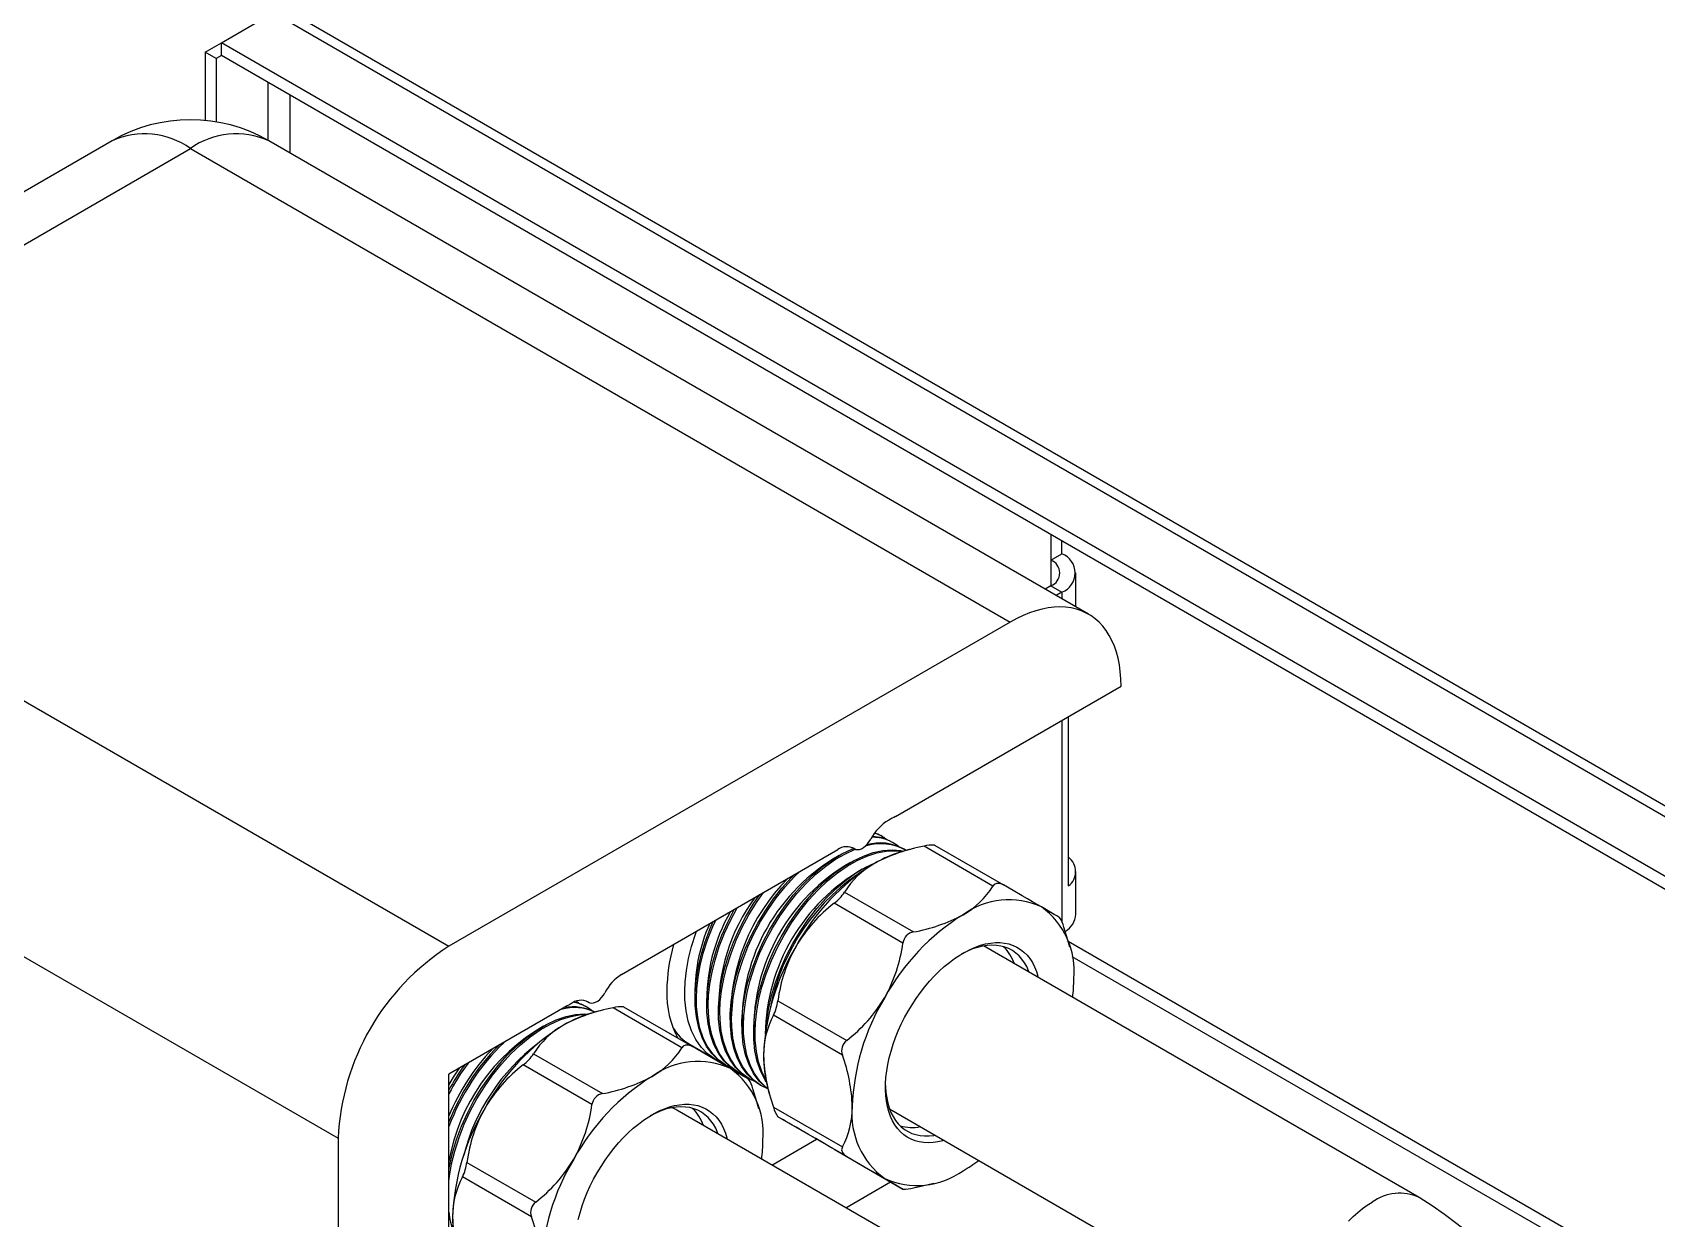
# Model space of a CAD drawing. Header units: millimetres. Extents: x 75 to 2075, y 25 to 1460.
# Drawn here: x 1404.6 to 1626.7, y 1106.4 to 1268.5 of the extents above; entities that cross this region are included whole.
import ezdxf

# ---------------------------------------------------------------- set-up
doc = ezdxf.new("R2010")
doc.units = ezdxf.units.MM
doc.header["$LTSCALE"] = 5

msp = doc.modelspace()

# ---------------------------------------------------------------- linework, layer by layer
at = {"color": 7, "linetype": 'Continuous', "lineweight": 25}
for p, q in [((1430.405, 1267.113), (1437.476, 1271.195)), ((1926.982, 988.609), (1437.476, 1271.195)), ((1928.724, 989.053), (1440.019, 1271.176)), ((1428.176, 1265.825), (1430.405, 1267.113)), ((1919.911, 984.527), (1430.405, 1267.113)), ((1430.405, 1265.363), (1430.405, 1267.113)), ((1429.691, 1264.951), (1428.176, 1265.825)), ((1428.176, 1265.825), (1428.176, 1256.491)), ((1430.405, 1265.363), (1429.691, 1264.951)), ((1429.691, 1264.951), (1429.691, 1256.293)), ((1919.911, 982.778), (1430.405, 1265.363)), ((1436.762, 1261.694), (1436.762, 1253.777)), ((1439.792, 1252.028), (1439.792, 1259.944)), ((1415.442, 1253.716), (1338.67, 1209.397)), ((1548.996, 1188.986), (1436.869, 1253.716)), ((1349.384, 1208.336), (1426.155, 1252.655)), ((1426.155, 1252.655), (1538.282, 1187.926)), ((1349.384, 1208.336), (1461.511, 1143.606)), ((1543.838, 1199.88), (1543.838, 1196.379)), ((1543.838, 1196.379), (1545.353, 1197.253)), ((1545.353, 1197.253), (1545.353, 1199.005)), ((1543.838, 1196.379), (1543.838, 1192.88)), ((1543.838, 1192.88), (1543.045, 1192.422)), ((1543.838, 1192.88), (1545.353, 1192.005)), ((1547.236, 1190.002), (1547.236, 1194.629)), ((1545.353, 1192.005), (1544.56, 1191.547)), ((1545.353, 1192.005), (1545.353, 1191.089)), ((1538.282, 1187.926), (1461.511, 1143.606)), ((1334.232, 1182.091), (1446.358, 1117.362)), ((1522.575, 1161.353), (1553.435, 1179.168)), ((1546.269, 1151.844), (1546.269, 1175.031)), ((1545.353, 1174.503), (1545.353, 1146.95)), ((1519.747, 1159.101), (1520.569, 1158.721)), ((1519.754, 1159.113), (1519.804, 1159.074)), ((1520.769, 1158.606), (1520.569, 1158.721)), ((1522.373, 1157.68), (1522.172, 1157.796)), ((1535.91, 1151.836), (1526.493, 1157.272)), ((1527.922, 1157.413), (1537.338, 1151.977)), ((1485.102, 1139.728), (1514.691, 1156.809)), ((1516.683, 1157.097), (1517.008, 1156.91)), ((1516.711, 1157.085), (1516.95, 1156.947)), ((1524.658, 1156.851), (1523.706, 1156.602)), ((1523.976, 1156.754), (1523.776, 1156.87)), ((1547.236, 1147.97), (1547.236, 1153.802)), ((1515.614, 1150.992), (1525.031, 1145.556)), ((1523.602, 1144.048), (1514.186, 1149.484)), ((1546.167, 1144.429), (1545.623, 1146.227)), ((1546.436, 1143.48), (1546.174, 1144.431)), ((1662.026, 1077.408), (1546.221, 1144.261)), ((1594.208, 1109.249), (1534.632, 1143.642)), ((1546.718, 1142.224), (1662.026, 1075.658)), ((1538.752, 1141.441), (1538.764, 1141.257)), ((1477.673, 1135.439), (1461.511, 1126.109)), ((1480.363, 1135.28), (1480.163, 1135.395)), ((1480.317, 1136.104), (1480.642, 1135.916)), ((1480.346, 1136.091), (1480.584, 1135.954)), ((1493.377, 1129.738), (1483.96, 1135.174)), ((1485.389, 1135.315), (1494.805, 1129.879)), ((1506.493, 1136.16), (1515.91, 1130.724)), ((1482.125, 1134.753), (1481.173, 1134.504)), ((1515.318, 1128.732), (1505.901, 1134.169)), ((1473.081, 1128.894), (1482.498, 1123.457)), ((1494.495, 1130.16), (1497.876, 1128.208)), ((1481.069, 1121.949), (1471.653, 1127.386)), ((1497.787, 1128.26), (1497.548, 1128.258)), ((1499.279, 1127.398), (1499.48, 1127.282)), ((1500.883, 1126.472), (1501.083, 1126.356)), ((1461.511, 1082.366), (1461.511, 1126.109)), ((1502.486, 1125.547), (1502.687, 1125.431)), ((1503.634, 1122.331), (1503.09, 1124.129)), ((1504.09, 1124.621), (1504.29, 1124.505)), ((1505.088, 1124.352), (1505.35, 1123.402)), ((1503.903, 1121.382), (1503.641, 1122.333)), ((1528.627, 1100.456), (1492.688, 1121.204)), ((1505.901, 1121.606), (1515.318, 1116.17)), ((1515.91, 1114.862), (1506.493, 1120.298)), ((1521.776, 1121.372), (1581.352, 1086.979)), ((1446.358, 1117.362), (1446.358, 1073.619)), ((1525.907, 1118.987), (1525.742, 1118.904)), ((1505.687, 1113.7), (1511.804, 1117.231)), ((1514.186, 1115.856), (1523.602, 1110.42)), ((1463.96, 1114.062), (1473.377, 1108.626)), ((1472.785, 1106.634), (1463.368, 1112.071)), ((1515.789, 1107.868), (1521.906, 1111.399)), ((1526.865, 1110.982), (1527.818, 1111.231))]:
    msp.add_line(p, q, dxfattribs=at)
at = {"color": 7, "linetype": 'Continuous', "lineweight": 25, "flags": 128}
for points in [[(1553.435, 1179.168), (1553.409, 1180.171), (1553.333, 1181.141), (1553.205, 1182.075), (1553.027, 1182.969), (1552.8, 1183.821), (1552.523, 1184.628), (1552.197, 1185.387), (1551.825, 1186.094), (1551.407, 1186.749), (1550.944, 1187.349), (1550.439, 1187.891), (1549.892, 1188.374), (1549.306, 1188.797), (1548.683, 1189.157), (1548.024, 1189.454), (1547.333, 1189.686), (1546.611, 1189.853), (1545.86, 1189.955), (1545.084, 1189.99), (1544.285, 1189.959), (1543.466, 1189.862), (1542.629, 1189.7), (1541.778, 1189.471), (1540.914, 1189.179), (1540.042, 1188.823), (1539.164, 1188.405), (1538.282, 1187.926)], [(1516.95, 1156.947), (1517.157, 1156.845), (1517.397, 1156.809), (1517.66, 1156.842), (1517.938, 1156.942), (1518.221, 1157.105), (1518.499, 1157.326), (1518.762, 1157.597), (1519.001, 1157.909), (1519.209, 1158.251)], [(1505.168, 1124.062), (1504.791, 1124.321), (1503.919, 1125.176), (1503.167, 1126.212), (1502.55, 1127.415), (1502.081, 1128.765), (1501.765, 1130.237), (1501.604, 1131.801), (1501.59, 1133.397), (1501.718, 1135.088), (1501.99, 1136.856), (1502.407, 1138.672), (1502.963, 1140.508), (1503.647, 1142.332), (1504.447, 1144.115), (1505.345, 1145.83), (1506.343, 1147.489), (1507.445, 1149.096), (1508.637, 1150.622), (1509.901, 1152.04), (1511.215, 1153.325), (1512.557, 1154.458), (1513.905, 1155.425), (1515.244, 1156.222), (1516.592, 1156.861), (1516.904, 1156.97)], [(1505.158, 1124.1), (1504.853, 1124.321), (1504.018, 1125.18), (1503.299, 1126.209), (1502.71, 1127.396), (1502.262, 1128.72), (1501.96, 1130.159), (1501.804, 1131.685), (1501.781, 1132.861), (1501.835, 1134.096), (1502.008, 1135.663), (1502.301, 1137.285), (1502.712, 1138.939), (1503.296, 1140.775), (1504.006, 1142.593), (1504.827, 1144.364), (1505.744, 1146.063), (1506.765, 1147.715), (1507.888, 1149.307), (1509.096, 1150.813), (1510.372, 1152.204), (1511.694, 1153.459), (1513.039, 1154.558), (1514.386, 1155.489), (1515.726, 1156.253), (1517.074, 1156.858), (1517.15, 1156.882)], [(1504.911, 1125.092), (1504.77, 1125.286), (1504.154, 1126.489), (1503.685, 1127.839), (1503.369, 1129.311), (1503.207, 1130.875), (1503.194, 1132.471), (1503.321, 1134.162), (1503.594, 1135.93), (1504.01, 1137.746), (1504.566, 1139.582), (1505.251, 1141.406), (1506.051, 1143.189), (1506.948, 1144.904), (1507.946, 1146.563), (1509.049, 1148.171), (1510.241, 1149.697), (1511.504, 1151.114), (1512.818, 1152.399), (1514.161, 1153.532), (1515.509, 1154.499), (1516.848, 1155.296), (1518.196, 1155.935), (1519.537, 1156.404), (1520.849, 1156.688), (1522.109, 1156.782), (1523.296, 1156.684), (1523.7, 1156.58)], [(1504.871, 1125.348), (1504.314, 1126.47), (1503.866, 1127.795), (1503.563, 1129.233), (1503.408, 1130.759), (1503.384, 1131.935), (1503.439, 1133.171), (1503.612, 1134.738), (1503.905, 1136.359), (1504.316, 1138.013), (1504.899, 1139.849), (1505.609, 1141.667), (1506.431, 1143.438), (1507.348, 1145.138), (1508.369, 1146.789), (1509.491, 1148.381), (1510.7, 1149.887), (1511.976, 1151.278), (1513.298, 1152.533), (1514.643, 1153.632), (1515.989, 1154.563), (1517.329, 1155.327), (1518.678, 1155.932), (1520.015, 1156.363), (1521.318, 1156.608), (1522.564, 1156.662), (1523.573, 1156.543)], [(1504.842, 1132.14), (1504.925, 1133.237), (1505.197, 1135.004), (1505.614, 1136.821), (1506.17, 1138.656), (1506.855, 1140.48), (1507.654, 1142.263), (1508.552, 1143.978), (1509.55, 1145.638), (1510.652, 1147.245), (1511.844, 1148.771), (1513.108, 1150.188), (1514.422, 1151.473), (1515.764, 1152.606), (1517.112, 1153.573), (1518.451, 1154.37), (1519.8, 1155.01), (1520.085, 1155.109)], [(1504.093, 1124.625), (1503.187, 1125.247), (1502.315, 1126.101), (1501.563, 1127.137), (1500.947, 1128.341), (1500.478, 1129.691), (1500.162, 1131.162), (1500, 1132.727), (1499.986, 1134.323), (1500.114, 1136.014), (1500.387, 1137.781), (1500.803, 1139.598), (1501.359, 1141.433), (1502.044, 1143.258), (1502.843, 1145.04), (1503.741, 1146.755), (1504.739, 1148.415), (1505.841, 1150.022), (1507.033, 1151.548), (1508.297, 1152.966), (1508.678, 1153.338)], [(1505.049, 1124.144), (1504.183, 1124.568), (1503.25, 1125.247), (1502.415, 1126.105), (1501.696, 1127.135), (1501.107, 1128.322), (1500.659, 1129.646), (1500.356, 1131.085), (1500.2, 1132.611), (1500.177, 1133.786), (1500.231, 1135.022), (1500.405, 1136.589), (1500.698, 1138.211), (1501.109, 1139.865), (1501.692, 1141.701), (1502.402, 1143.519), (1503.224, 1145.289), (1504.141, 1146.989), (1505.162, 1148.64), (1506.284, 1150.233), (1507.493, 1151.738), (1508.768, 1153.13), (1509.469, 1153.795)], [(1502.489, 1125.551), (1501.583, 1126.172), (1500.711, 1127.027), (1499.959, 1128.063), (1499.343, 1129.267), (1498.874, 1130.617), (1498.558, 1132.088), (1498.396, 1133.652), (1498.383, 1135.249), (1498.51, 1136.94), (1498.783, 1138.707), (1499.2, 1140.524), (1499.755, 1142.359), (1500.44, 1144.183), (1501.24, 1145.966), (1502.137, 1147.681), (1503.135, 1149.341), (1504.041, 1150.661)], [(1503.445, 1125.069), (1502.58, 1125.494), (1501.646, 1126.173), (1500.811, 1127.031), (1500.092, 1128.061), (1499.503, 1129.247), (1499.055, 1130.572), (1498.753, 1132.011), (1498.597, 1133.537), (1498.573, 1134.712), (1498.628, 1135.948), (1498.801, 1137.515), (1499.094, 1139.136), (1499.505, 1140.791), (1500.089, 1142.626), (1500.799, 1144.444), (1501.62, 1146.215), (1502.537, 1147.915), (1503.558, 1149.566), (1504.528, 1150.942)], [(1537.338, 1151.977), (1536.847, 1152.185), (1536.396, 1152.201), (1536.067, 1152.03), (1535.91, 1151.836)], [(1542.537, 1148.975), (1541.964, 1149.306), (1541.338, 1149.668), (1540.651, 1150.064), (1539.92, 1150.486), (1538.672, 1151.207), (1537.338, 1151.977)], [(1500.886, 1126.477), (1499.98, 1127.098), (1499.108, 1127.953), (1498.356, 1128.989), (1497.739, 1130.192), (1497.27, 1131.542), (1496.954, 1133.014), (1496.793, 1134.578), (1496.779, 1136.174), (1496.907, 1137.865), (1497.179, 1139.633), (1497.596, 1141.449), (1498.152, 1143.285), (1498.836, 1145.109), (1499.636, 1146.892), (1500.534, 1148.607), (1500.561, 1148.652)], [(1501.842, 1125.995), (1500.976, 1126.42), (1500.043, 1127.099), (1499.207, 1127.957), (1498.488, 1128.986), (1497.9, 1130.173), (1497.451, 1131.498), (1497.149, 1132.936), (1496.993, 1134.462), (1496.97, 1135.638), (1497.024, 1136.874), (1497.198, 1138.441), (1497.491, 1140.062), (1497.901, 1141.716), (1498.485, 1143.552), (1499.195, 1145.37), (1500.017, 1147.141), (1500.933, 1148.841), (1500.959, 1148.882)], [(1545.031, 1147.535), (1544.941, 1147.587), (1544.663, 1147.747), (1544.298, 1147.958), (1543.825, 1148.232), (1543.245, 1148.567), (1542.537, 1148.975)], [(1499.282, 1127.403), (1498.376, 1128.024), (1497.504, 1128.879), (1496.752, 1129.915), (1496.136, 1131.118), (1495.667, 1132.468), (1495.351, 1133.94), (1495.189, 1135.504), (1495.176, 1137.1), (1495.303, 1138.791), (1495.576, 1140.559), (1495.992, 1142.375), (1496.548, 1144.211), (1497.233, 1146.035), (1497.654, 1146.974)], [(1500.238, 1126.921), (1499.373, 1127.345), (1498.439, 1128.024), (1497.604, 1128.883), (1496.885, 1129.912), (1496.296, 1131.099), (1495.848, 1132.423), (1495.545, 1133.862), (1495.39, 1135.388), (1495.366, 1136.564), (1495.42, 1137.799), (1495.594, 1139.366), (1495.887, 1140.988), (1496.298, 1142.642), (1496.881, 1144.478), (1497.591, 1146.296), (1497.998, 1147.173)], [(1498.634, 1127.847), (1497.769, 1128.271), (1496.835, 1128.95), (1496, 1129.808), (1495.281, 1130.838), (1494.692, 1132.025), (1494.244, 1133.349), (1493.942, 1134.788), (1493.786, 1136.314), (1493.763, 1137.489), (1493.817, 1138.725), (1493.99, 1140.292), (1494.283, 1141.914), (1494.694, 1143.568), (1495.278, 1145.404), (1495.378, 1145.66)], [(1524.323, 1134.749), (1524.846, 1135.616), (1525.402, 1136.459), (1525.986, 1137.275), (1526.597, 1138.059), (1527.232, 1138.809), (1527.888, 1139.52), (1528.562, 1140.19), (1529.251, 1140.816), (1529.952, 1141.393), (1530.661, 1141.921), (1531.375, 1142.396), (1532.092, 1142.817), (1532.807, 1143.181), (1533.518, 1143.487), (1534.221, 1143.733), (1534.913, 1143.918), (1535.591, 1144.042), (1536.251, 1144.104), (1536.892, 1144.103), (1537.509, 1144.039), (1538.101, 1143.914), (1538.664, 1143.727), (1539.195, 1143.479), (1539.693, 1143.172), (1540.155, 1142.806), (1540.579, 1142.384), (1540.963, 1141.908), (1541.306, 1141.379), (1541.605, 1140.8), (1541.859, 1140.173), (1542.068, 1139.502), (1542.114, 1139.322)], [(1540.86, 1140.047), (1540.794, 1140.221), (1540.529, 1140.814), (1540.221, 1141.359), (1539.871, 1141.853), (1539.48, 1142.294), (1539.05, 1142.679), (1538.583, 1143.008), (1538.081, 1143.278), (1537.548, 1143.488), (1536.984, 1143.637), (1536.394, 1143.725), (1535.779, 1143.75), (1535.143, 1143.714), (1534.489, 1143.615), (1533.82, 1143.455), (1533.139, 1143.234), (1532.449, 1142.954), (1531.754, 1142.615), (1531.566, 1142.514)], [(1480.584, 1135.954), (1480.792, 1135.851), (1481.031, 1135.816), (1481.295, 1135.849), (1481.572, 1135.948), (1481.855, 1136.112), (1482.133, 1136.333), (1482.396, 1136.604), (1482.636, 1136.916), (1482.843, 1137.257)], [(1478.687, 1135.978), (1479.176, 1135.851), (1480.162, 1135.395)], [(1478.946, 1136.092), (1478.957, 1136.086), (1479.398, 1135.748)], [(1461.511, 1113.054), (1461.584, 1113.53), (1462.001, 1115.346), (1462.556, 1117.182), (1463.241, 1119.006), (1464.041, 1120.789), (1464.938, 1122.504), (1465.937, 1124.163), (1467.039, 1125.77), (1468.231, 1127.296), (1469.494, 1128.714), (1470.809, 1129.999), (1472.151, 1131.132), (1473.499, 1132.099), (1474.838, 1132.896), (1476.186, 1133.535), (1477.528, 1134.004), (1478.839, 1134.288), (1480.099, 1134.382), (1480.608, 1134.34)], [(1461.511, 1111.501), (1461.58, 1112.18), (1461.878, 1113.878), (1462.306, 1115.613), (1462.89, 1117.449), (1463.6, 1119.267), (1464.421, 1121.038), (1465.338, 1122.737), (1466.359, 1124.389), (1467.482, 1125.981), (1468.69, 1127.487), (1469.966, 1128.878), (1471.288, 1130.133), (1472.633, 1131.232), (1473.98, 1132.163), (1475.32, 1132.927), (1476.668, 1133.532), (1478.005, 1133.963), (1479.308, 1134.208), (1480.361, 1134.253)], [(1529.258, 1117.052), (1529.078, 1117.002), (1528.392, 1116.847), (1527.723, 1116.755), (1527.072, 1116.724), (1526.442, 1116.756), (1525.837, 1116.851), (1525.26, 1117.007), (1524.712, 1117.225), (1524.197, 1117.502), (1523.717, 1117.839), (1523.274, 1118.233), (1522.869, 1118.682), (1522.506, 1119.186), (1522.185, 1119.74), (1521.908, 1120.343), (1521.676, 1120.992), (1521.491, 1121.684), (1521.353, 1122.416), (1521.262, 1123.185), (1521.22, 1123.986), (1521.226, 1124.817), (1521.28, 1125.673), (1521.383, 1126.551), (1521.533, 1127.447), (1521.73, 1128.356), (1521.973, 1129.275), (1522.261, 1130.199), (1522.593, 1131.123), (1522.967, 1132.045), (1523.381, 1132.959), (1523.834, 1133.862), (1524.323, 1134.749)], [(1494.805, 1129.879), (1494.314, 1130.087), (1493.863, 1130.103), (1493.534, 1129.932), (1493.377, 1129.738)], [(1500.004, 1126.877), (1499.431, 1127.208), (1498.805, 1127.569), (1498.118, 1127.966), (1497.387, 1128.388), (1496.139, 1129.109), (1494.805, 1129.879)], [(1461.511, 1124.627), (1462.138, 1125.699), (1462.958, 1126.945)], [(1499.064, 1127.383), (1499.236, 1127.384), (1499.255, 1127.384)], [(1502.498, 1125.437), (1502.408, 1125.489), (1502.13, 1125.649), (1501.765, 1125.86), (1501.292, 1126.134), (1500.712, 1126.468), (1500.004, 1126.877)], [(1521.219, 1124.591), (1521.226, 1124.38), (1521.28, 1123.608), (1521.382, 1122.871), (1521.531, 1122.17), (1521.727, 1121.51), (1521.969, 1120.895), (1522.255, 1120.325), (1522.584, 1119.806), (1522.955, 1119.338), (1523.366, 1118.925), (1523.815, 1118.567), (1524.299, 1118.268), (1524.817, 1118.028), (1525.366, 1117.848), (1525.944, 1117.73), (1526.546, 1117.673), (1527.172, 1117.679), (1527.817, 1117.746), (1528.004, 1117.777)], [(1481.79, 1112.651), (1482.313, 1113.518), (1482.869, 1114.361), (1483.453, 1115.177), (1484.064, 1115.961), (1484.699, 1116.711), (1485.355, 1117.422), (1486.029, 1118.092), (1486.718, 1118.717), (1487.419, 1119.295), (1488.128, 1119.823), (1488.842, 1120.298), (1489.559, 1120.719), (1490.274, 1121.083), (1490.985, 1121.389), (1491.688, 1121.635), (1492.38, 1121.82), (1493.058, 1121.944), (1493.718, 1122.005), (1494.359, 1122.005), (1494.976, 1121.941), (1495.568, 1121.816), (1496.131, 1121.629), (1496.662, 1121.381), (1497.16, 1121.074), (1497.622, 1120.708), (1498.046, 1120.286), (1498.43, 1119.81), (1498.773, 1119.28), (1499.072, 1118.701), (1499.326, 1118.075), (1499.535, 1117.404), (1499.581, 1117.224)], [(1498.327, 1117.948), (1498.261, 1118.123), (1497.996, 1118.716), (1497.688, 1119.261), (1497.338, 1119.755), (1496.947, 1120.196), (1496.517, 1120.581), (1496.05, 1120.91), (1495.548, 1121.18), (1495.015, 1121.39), (1494.451, 1121.539), (1493.861, 1121.627), (1493.246, 1121.652), (1492.61, 1121.615), (1491.956, 1121.517), (1491.287, 1121.357), (1490.606, 1121.136), (1489.916, 1120.855), (1489.221, 1120.517), (1489.033, 1120.415)], [(1508.987, 1118.858), (1508.47, 1119.156), (1508.01, 1119.422), (1507.602, 1119.657), (1507.253, 1119.859), (1506.81, 1120.115), (1506.493, 1120.298)], [(1514.186, 1115.856), (1513.745, 1116.11), (1512.682, 1116.724), (1511.669, 1117.309), (1510.696, 1117.871), (1509.804, 1118.386), (1508.987, 1118.858)], [(1515.318, 1116.17), (1515.211, 1115.787), (1515.324, 1115.39), (1515.628, 1115.053), (1515.91, 1114.862)], [(1515.91, 1114.862), (1517.233, 1114.098), (1518.492, 1113.371), (1519.209, 1112.957), (1519.884, 1112.567), (1520.524, 1112.198), (1521.109, 1111.86)], [(1479.197, 1106.258), (1479.44, 1107.177), (1479.728, 1108.101), (1480.06, 1109.025), (1480.434, 1109.947), (1480.848, 1110.861), (1481.301, 1111.764), (1481.79, 1112.651)], [(1521.109, 1111.86), (1521.816, 1111.451), (1522.382, 1111.124), (1522.848, 1110.856), (1523.226, 1110.637), (1523.513, 1110.471), (1523.602, 1110.42)], [(1525.031, 1110.561), (1526.457, 1110.879), (1526.863, 1110.989)], [(1584.532, 1106.045), (1585.161, 1106.656), (1585.803, 1107.22), (1586.456, 1107.737), (1587.116, 1108.202), (1587.78, 1108.613)]]:
    msp.add_lwpolyline(points, dxfattribs=at)
at = {"color": 7, "linetype": 'Continuous', "lineweight": 25}
for centre, radius, start, end in [((1426.155, 1235.158), 21.429, 60.00269, 119.99731), ((1419.884, 1243.945), 10.733, 54.24439, 114.44515), ((1432.427, 1243.945), 10.733, 65.55485, 125.75561), ((1544.34, 1194.629), 2.813, 291.11728, 68.88272), ((1543.174, 1194.629), 1.871, 290.78342, 69.21658), ((1524.662, 1155.512), 6.102, 119.41917, 153.33438), ((1532.888, 1142.437), 21.545, 118.59889, 121.39573), ((1520.56, 1150.517), 7.099, 60.47892, 107.21461), ((1520.449, 1150.83), 6.895, 61.15009, 105.31213), ((1519.35, 1152.663), 5.848, 51.23335, 89.76525), ((1519.247, 1152.833), 5.761, 59.47905, 88.23726), ((1530.438, 1134.96), 22.658, 100.02616, 118.28537), ((1518.618, 1155.014), 4.196, 48.33279, 74.74646), ((1527.539, 1153.992), 3.443, 83.61894, 107.68528), ((1527.862, 1133.165), 26.271, 119.66164, 181.15101), ((1529.472, 1132.234), 26.278, 119.79456, 181.23351), ((1515.927, 1155.135), 2.081, 60.54054, 126.42513), ((1527.894, 1141.086), 16.071, 105.10491, 120.64789), ((1544.702, 1153.802), 2.508, 308.67436, 51.32564), ((1527.209, 1133.748), 27.216, 135.46842, 180.60788), ((1531.157, 1131.223), 26.392, 119.8219, 179.20906), ((1533.808, 1129.661), 28.877, 121.64407, 169.10878), ((1535.988, 1128.754), 30.815, 121.90694, 151.19212), ((1525.193, 1145.098), 11.246, 119.22838, 148.39634), ((1510.5, 1154.406), 6.149, 306.82542, 326.27364), ((1526.377, 1157.682), 11.183, 299.14385, 328.48087), ((1523.98, 1135.093), 25.6, 143.6388, 181.61522), ((1526.852, 1133.049), 20.749, 127.62087, 149.42734), ((1538.095, 1139.199), 10.739, 65.56554, 125.73868), ((1536.183, 1140.192), 10.841, 354.56545, 54.11613), ((1517.734, 1137.357), 22.575, 155.54301, 182.59207), ((1520.802, 1136.273), 24.033, 149.86284, 182.11055), ((1548.11, 1121.756), 30.815, 121.90694, 151.19212), ((1521.086, 1167.867), 22.658, 280.02616, 298.28537), ((1542.255, 1145.491), 3.447, 12.32014, 36.36144), ((1544.359, 1148.13), 2.882, 300.48419, 356.81367), ((1503.031, 1146.801), 20.754, 330.57574, 352.37648), ((1525.33, 1143.842), 1.74, 99.89001, 173.20905), ((1479.211, 1115.891), 32.886, 122.56411, 177.43589), ((1515.237, 1137.228), 23.928, 163.93168, 179.40368), ((1535.511, 1127.594), 30.981, 148.88676, 178.01301), ((1527.403, 1133.293), 21.105, 150.75918, 172.19304), ((1533.088, 1139.224), 6.085, 19.07282, 45.17136), ((1488.444, 1134.404), 6.286, 122.12147, 153.00416), ((1504.186, 1137.068), 12.883, 178.17959, 207.92473), ((1524.404, 1139.221), 22.571, 353.34283, 359.85856), ((1478.657, 1128.71), 6.517, 64.34567, 105.89197), ((1487.905, 1112.862), 22.658, 100.02616, 118.28537), ((1478.47, 1128.684), 6.64, 62.81846, 100.24093), ((1488.22, 1117.173), 21.093, 118.58401, 120.00234), ((1479.546, 1134.027), 2.189, 61.66892, 130.356), ((1477.66, 1130.818), 5.216, 50.16236, 79.3895), ((1485.006, 1131.894), 3.443, 83.61894, 107.68528), ((1500.1, 1136.976), 6.445, 334.17573, 352.72405), ((1502.979, 1147.393), 21.097, 307.80253, 329.24568), ((1547.633, 1120.596), 30.981, 148.88676, 178.01301), ((1493.455, 1106.656), 30.815, 121.90694, 151.19212), ((1482.66, 1123), 11.246, 119.22838, 148.39634), ((1485.361, 1118.988), 16.071, 105.10491, 120.64789), ((1515.697, 1128.844), 11.149, 151.46967, 180.90146), ((1487.738, 1109.582), 26.635, 119.91524, 169.97078), ((1497.923, 1135.998), 6.77, 210.80332, 239.58358), ((1516.951, 1129.331), 1.739, 126.76523, 200.13454), ((1490.199, 1108.376), 30.575, 133.73331, 159.76722), ((1490.202, 1108.378), 30.805, 135.38879, 158.6481), ((1488.598, 1109.319), 29.274, 136.39362, 157.71405), ((1490.501, 1108.121), 27.851, 127.19099, 165.56237), ((1467.967, 1132.308), 6.149, 306.82542, 326.27364), ((1483.844, 1135.584), 11.183, 299.14385, 328.48087), ((1520.802, 1128.508), 16.254, 179.43588, 194.81278), ((1526.797, 1129.268), 22.256, 181.54572, 200.13813), ((1494.423, 1121.07), 22.256, 1.54572, 20.13813), ((1487.203, 1110.284), 28.864, 143.09571, 152.88646), ((1484.295, 1112.068), 25.689, 143.53639, 152.49039), ((1484.319, 1110.951), 20.749, 127.62087, 149.42734), ((1495.562, 1117.1), 10.739, 65.56554, 125.73868), ((1493.65, 1118.093), 10.841, 354.56545, 54.11613), ((1505.577, 1099.658), 30.815, 121.90694, 151.19212), ((1478.553, 1145.769), 22.658, 280.02616, 298.28537), ((1499.722, 1123.393), 3.447, 12.32014, 36.36144), ((1460.498, 1124.703), 20.754, 330.57574, 352.37648), ((1482.797, 1121.744), 1.74, 99.89001, 173.20905), ((1492.978, 1105.496), 30.981, 148.88676, 178.01301), ((1484.87, 1111.195), 21.105, 150.75918, 172.19304), ((1490.525, 1117.454), 4.328, 60.02588, 70.11906), ((1490.555, 1117.126), 6.085, 19.07282, 45.17136), ((1509.917, 1122.635), 4.146, 194.36946, 214.31213), ((1505.523, 1121.495), 11.149, 331.46967, 0.90146), ((1527.463, 1120.644), 10.841, 174.56545, 234.11613), ((1524.829, 1124.917), 6.085, 254.83304, 280.93354), ((1481.871, 1117.122), 22.571, 353.34283, 359.85856), ((1457.567, 1114.878), 6.445, 334.17573, 352.72405), ((1460.446, 1125.295), 21.097, 307.80253, 329.24568), ((1505.1, 1098.498), 30.981, 148.88676, 178.01301), ((1525.551, 1121.637), 10.739, 245.56554, 305.73868), ((1520.492, 1132.437), 22.568, 300.13895, 306.66288), ((1473.164, 1106.745), 11.149, 151.46967, 180.90146), ((1474.418, 1107.233), 1.739, 126.76523, 200.13454), ((1523.915, 1114.549), 4.141, 265.6706, 285.63362), ((1591.532, 1103.495), 6.346, 65.06047, 126.25063), ((1558.322, 1051.946), 67.612, 2.05723, 57.94332), ((1470.855, 1108.019), 9.375, 184.68042, 201.35741), ((1478.269, 1106.41), 16.254, 179.43588, 194.81278), ((1484.264, 1107.17), 22.256, 181.54572, 200.13813), ((1451.89, 1098.972), 22.256, 1.54572, 20.13813)]:
    msp.add_arc(centre, radius, start, end, dxfattribs=at)

doc.saveas('drawing.dxf')
